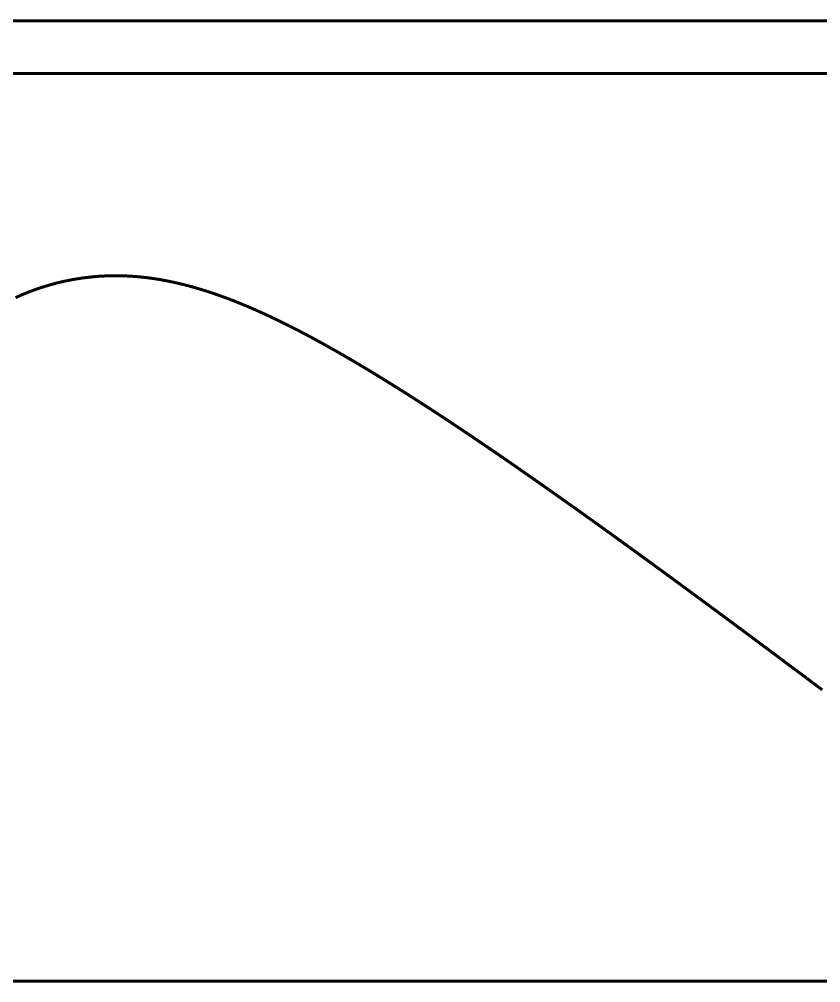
# Model space of a CAD drawing. Header units: inches. Extents: x 28 to 136, y 32 to 73.
# Drawn here: x 81.95 to 115.83, y 31.76 to 72.5 of the extents above; entities that cross this region are included whole.
import ezdxf

# ---------------------------------------------------------------- set-up
doc = ezdxf.new("R2010")
doc.units = ezdxf.units.IN
doc.layers.add('Board Outline', color=216, linetype='Continuous')
doc.layers.add('Top Overlay', color=2, linetype='Continuous')

msp = doc.modelspace()

# ---------------------------------------------------------------- linework, layer by layer
at = {"layer": 'Board Outline', "const_width": 0.127}
for points in [[(27.713, 72.441), (136.296, 72.441)], [(27.711, 31.826), (136.296, 31.826)]]:
    msp.add_lwpolyline(points, dxfattribs=at)
at = {"layer": 'Top Overlay', "const_width": 0.127}
for points in [[(29.681, 70.218), (124.16, 70.218)], [(85.306, 61.634), (85.482, 61.645)], [(85.482, 61.645), (85.637, 61.652)], [(85.637, 61.652), (85.704, 61.654)], [(86.368, 61.654), (86.534, 61.647)], [(86.534, 61.647), (86.677, 61.639)], [(86.677, 61.639), (86.797, 61.631)], [(86.797, 61.631), (86.919, 61.621)], [(86.919, 61.621), (87.017, 61.613)], [(87.017, 61.613), (87.116, 61.603)], [(87.116, 61.603), (87.215, 61.592)], [(87.215, 61.592), (87.341, 61.578)], [(87.341, 61.578), (87.467, 61.562)], [(87.467, 61.562), (87.57, 61.548)], [(87.57, 61.548), (87.673, 61.533)], [(87.673, 61.533), (87.777, 61.516)], [(87.777, 61.516), (87.881, 61.499)], [(87.881, 61.499), (87.961, 61.486)], [(87.961, 61.486), (88.04, 61.471)], [(88.04, 61.471), (88.12, 61.456)], [(88.12, 61.456), (88.201, 61.441)], [(83.115, 61.233), (83.134, 61.238)], [(83.134, 61.238), (83.267, 61.277)], [(83.267, 61.277), (83.402, 61.314)], [(88.201, 61.441), (88.282, 61.425)], [(88.282, 61.425), (88.364, 61.408)], [(88.364, 61.408), (88.446, 61.39)], [(88.446, 61.39), (88.529, 61.372)], [(88.529, 61.372), (88.613, 61.353)], [(88.613, 61.353), (88.697, 61.334)], [(88.697, 61.334), (88.781, 61.314)], [(88.781, 61.314), (88.838, 61.3)], [(88.838, 61.3), (88.924, 61.279)], [(88.924, 61.279), (89.01, 61.256)], [(89.01, 61.256), (89.097, 61.234)], [(89.097, 61.234), (89.184, 61.21)], [(89.184, 61.21), (89.272, 61.186)], [(89.272, 61.186), (89.331, 61.169)], [(89.331, 61.169), (89.391, 61.152)], [(89.391, 61.152), (89.45, 61.135)], [(89.45, 61.135), (89.51, 61.117)], [(89.51, 61.117), (89.571, 61.099)], [(89.571, 61.099), (89.631, 61.081)], [(89.631, 61.081), (89.692, 61.062)], [(89.692, 61.062), (89.754, 61.043)], [(89.754, 61.043), (89.815, 61.024)], [(89.815, 61.024), (89.877, 61.004)], [(89.877, 61.004), (89.939, 60.984)], [(89.939, 60.984), (90.002, 60.964)], [(90.002, 60.964), (90.065, 60.943)], [(90.065, 60.943), (90.128, 60.922)], [(90.128, 60.922), (90.191, 60.9)], [(90.191, 60.9), (90.255, 60.878)], [(90.255, 60.878), (90.32, 60.856)], [(90.32, 60.856), (90.384, 60.833)], [(90.384, 60.833), (90.449, 60.81)], [(90.449, 60.81), (90.514, 60.786)], [(90.514, 60.786), (90.58, 60.762)], [(90.58, 60.762), (90.646, 60.738)], [(90.646, 60.738), (90.713, 60.713)], [(90.713, 60.713), (90.779, 60.688)], [(90.779, 60.688), (90.847, 60.663)], [(90.847, 60.663), (90.914, 60.637)], [(90.914, 60.637), (90.982, 60.61)], [(90.982, 60.61), (91.05, 60.584)], [(91.05, 60.584), (91.119, 60.556)], [(91.119, 60.556), (91.188, 60.529)], [(91.188, 60.529), (91.258, 60.501)], [(91.258, 60.501), (91.328, 60.472)], [(91.328, 60.472), (91.398, 60.443)], [(91.398, 60.443), (91.469, 60.414)], [(91.469, 60.414), (91.54, 60.384)], [(91.54, 60.384), (91.612, 60.354)], [(91.612, 60.354), (91.684, 60.323)], [(91.684, 60.323), (91.756, 60.292)], [(91.756, 60.292), (91.829, 60.26)], [(91.829, 60.26), (91.903, 60.228)], [(91.903, 60.228), (91.976, 60.196)], [(91.976, 60.196), (92.051, 60.163)], [(92.051, 60.163), (92.126, 60.129)], [(92.126, 60.129), (92.201, 60.095)], [(92.201, 60.095), (92.276, 60.061)], [(92.276, 60.061), (92.353, 60.026)], [(92.353, 60.026), (92.429, 59.99)], [(92.429, 59.99), (92.507, 59.954)], [(92.507, 59.954), (92.584, 59.918)], [(92.584, 59.918), (92.662, 59.881)], [(92.662, 59.881), (92.741, 59.843)], [(92.741, 59.843), (92.82, 59.805)], [(92.82, 59.805), (92.9, 59.767)], [(92.9, 59.767), (92.98, 59.728)], [(92.98, 59.728), (93.061, 59.688)], [(93.061, 59.688), (93.142, 59.648)], [(93.142, 59.648), (93.224, 59.608)], [(93.224, 59.608), (93.306, 59.567)], [(93.306, 59.567), (93.389, 59.525)], [(93.389, 59.525), (93.472, 59.483)], [(93.472, 59.483), (93.556, 59.44)], [(93.556, 59.44), (93.641, 59.397)], [(93.641, 59.397), (93.726, 59.353)], [(93.726, 59.353), (93.812, 59.308)], [(93.812, 59.308), (93.898, 59.263)], [(93.898, 59.263), (93.985, 59.218)], [(93.985, 59.218), (94.072, 59.172)], [(94.072, 59.172), (94.16, 59.125)], [(94.16, 59.125), (94.249, 59.077)], [(94.249, 59.077), (94.338, 59.03)], [(94.338, 59.03), (94.428, 58.981)], [(94.428, 58.981), (94.518, 58.932)], [(94.518, 58.932), (94.609, 58.882)], [(94.609, 58.882), (94.701, 58.832)], [(94.701, 58.832), (94.793, 58.781)], [(94.793, 58.781), (94.887, 58.729)], [(94.887, 58.729), (94.98, 58.677)], [(94.98, 58.677), (95.075, 58.624)], [(95.075, 58.624), (95.17, 58.571)], [(95.17, 58.571), (95.265, 58.517)], [(95.265, 58.517), (95.362, 58.462)], [(95.362, 58.462), (95.459, 58.406)], [(95.459, 58.406), (95.556, 58.35)], [(95.556, 58.35), (95.655, 58.294)], [(95.655, 58.294), (95.754, 58.236)], [(95.754, 58.236), (95.854, 58.178)], [(95.854, 58.178), (95.954, 58.119)], [(95.954, 58.119), (96.056, 58.06)], [(96.056, 58.06), (96.158, 58)], [(96.158, 58), (96.261, 57.939)], [(96.261, 57.939), (96.364, 57.877)], [(96.364, 57.877), (96.468, 57.815)], [(96.468, 57.815), (96.573, 57.752)], [(96.573, 57.752), (96.626, 57.72)], [(96.626, 57.72), (96.679, 57.689)], [(96.679, 57.689), (96.732, 57.656)], [(96.732, 57.656), (96.786, 57.624)], [(96.786, 57.624), (96.839, 57.592)], [(96.839, 57.592), (96.893, 57.559)], [(96.893, 57.559), (96.947, 57.526)], [(96.947, 57.526), (97.001, 57.493)], [(97.001, 57.493), (97.056, 57.46)], [(97.056, 57.46), (97.11, 57.427)], [(97.11, 57.427), (97.165, 57.393)], [(97.165, 57.393), (97.22, 57.359)], [(97.22, 57.359), (97.275, 57.325)], [(97.275, 57.325), (97.33, 57.291)], [(97.33, 57.291), (97.386, 57.257)], [(97.386, 57.257), (97.442, 57.222)], [(97.442, 57.222), (97.498, 57.188)], [(97.498, 57.188), (97.554, 57.153)], [(97.554, 57.153), (97.611, 57.118)], [(97.611, 57.118), (97.667, 57.083)], [(97.667, 57.083), (97.724, 57.047)], [(97.724, 57.047), (97.781, 57.011)], [(97.781, 57.011), (97.838, 56.976)], [(97.838, 56.976), (97.896, 56.939)], [(97.896, 56.939), (97.954, 56.903)], [(97.954, 56.903), (98.011, 56.867)], [(98.011, 56.867), (98.07, 56.83)], [(98.07, 56.83), (98.128, 56.793)], [(98.128, 56.793), (98.187, 56.756)], [(98.187, 56.756), (98.245, 56.719)], [(98.245, 56.719), (98.304, 56.682)], [(98.304, 56.682), (98.364, 56.644)], [(98.364, 56.644), (98.423, 56.606)], [(98.423, 56.606), (98.483, 56.568)], [(98.483, 56.568), (98.543, 56.53)], [(98.543, 56.53), (98.603, 56.491)], [(98.603, 56.491), (98.663, 56.453)], [(98.663, 56.453), (98.724, 56.414)], [(98.724, 56.414), (98.785, 56.375)], [(98.785, 56.375), (98.846, 56.335)], [(98.846, 56.335), (98.907, 56.296)], [(98.907, 56.296), (98.968, 56.256)], [(98.968, 56.256), (99.03, 56.216)], [(99.03, 56.216), (99.092, 56.176)], [(99.092, 56.176), (99.154, 56.136)], [(99.154, 56.136), (99.217, 56.095)], [(99.217, 56.095), (99.28, 56.054)], [(99.28, 56.054), (99.342, 56.013)], [(99.342, 56.013), (99.406, 55.972)], [(99.406, 55.972), (99.469, 55.931)], [(99.469, 55.931), (99.533, 55.889)], [(99.533, 55.889), (99.597, 55.847)], [(99.597, 55.847), (99.661, 55.805)], [(99.661, 55.805), (99.725, 55.763)], [(99.725, 55.763), (99.79, 55.72)], [(99.79, 55.72), (99.855, 55.678)], [(99.855, 55.678), (99.92, 55.635)], [(99.92, 55.635), (99.985, 55.592)], [(99.985, 55.592), (100.051, 55.548)], [(100.051, 55.548), (100.116, 55.505)], [(100.116, 55.505), (100.183, 55.461)], [(100.183, 55.461), (100.249, 55.417)], [(100.249, 55.417), (100.316, 55.372)], [(100.316, 55.372), (100.382, 55.328)], [(100.382, 55.328), (100.45, 55.283)], [(100.45, 55.283), (100.517, 55.238)], [(100.517, 55.238), (100.585, 55.193)], [(100.585, 55.193), (100.653, 55.148)], [(100.653, 55.148), (100.721, 55.102)], [(100.721, 55.102), (100.789, 55.056)], [(100.789, 55.056), (100.858, 55.01)], [(100.858, 55.01), (100.927, 54.964)], [(100.927, 54.964), (100.996, 54.917)], [(100.996, 54.917), (101.066, 54.87)], [(101.066, 54.87), (101.135, 54.823)], [(101.135, 54.823), (101.205, 54.776)], [(101.205, 54.776), (101.276, 54.728)], [(101.276, 54.728), (101.346, 54.68)], [(101.346, 54.68), (101.417, 54.632)], [(101.417, 54.632), (101.488, 54.584)], [(101.488, 54.584), (101.56, 54.536)], [(101.56, 54.536), (101.631, 54.487)], [(101.631, 54.487), (101.703, 54.438)], [(101.703, 54.438), (101.776, 54.389)], [(101.776, 54.389), (101.848, 54.339)], [(101.848, 54.339), (101.921, 54.289)], [(101.921, 54.289), (101.994, 54.239)], [(101.994, 54.239), (102.067, 54.189)], [(102.067, 54.189), (102.141, 54.139)], [(102.141, 54.139), (102.215, 54.088)], [(102.215, 54.088), (102.289, 54.037)], [(102.289, 54.037), (102.364, 53.986)], [(102.364, 53.986), (102.439, 53.934)], [(102.439, 53.934), (102.514, 53.882)], [(102.514, 53.882), (102.589, 53.83)], [(102.589, 53.83), (102.665, 53.778)], [(102.665, 53.778), (102.741, 53.726)], [(102.741, 53.726), (102.817, 53.673)], [(102.817, 53.673), (102.894, 53.62)], [(102.894, 53.62), (102.971, 53.567)], [(102.971, 53.567), (103.048, 53.513)], [(103.048, 53.513), (103.125, 53.459)], [(103.125, 53.459), (103.203, 53.405)], [(103.203, 53.405), (103.281, 53.351)], [(103.281, 53.351), (103.359, 53.296)], [(103.359, 53.296), (103.438, 53.241)], [(103.438, 53.241), (103.517, 53.186)], [(103.517, 53.186), (103.596, 53.131)], [(103.596, 53.131), (103.676, 53.075)], [(103.676, 53.075), (103.756, 53.019)], [(103.756, 53.019), (103.836, 52.963)], [(103.836, 52.963), (103.917, 52.906)], [(103.917, 52.906), (103.998, 52.85)], [(103.998, 52.85), (104.079, 52.793)], [(104.079, 52.793), (104.16, 52.735)], [(104.16, 52.735), (104.242, 52.678)], [(104.242, 52.678), (104.324, 52.62)], [(104.324, 52.62), (104.407, 52.562)], [(104.407, 52.562), (104.489, 52.504)], [(104.489, 52.504), (104.573, 52.445)], [(104.573, 52.445), (104.656, 52.386)], [(104.656, 52.386), (104.74, 52.327)], [(104.74, 52.327), (104.824, 52.267)], [(104.824, 52.267), (104.908, 52.207)], [(104.908, 52.207), (104.993, 52.147)], [(104.993, 52.147), (105.078, 52.087)], [(105.078, 52.087), (105.163, 52.026)], [(105.163, 52.026), (105.249, 51.965)], [(105.249, 51.965), (105.335, 51.904)], [(105.335, 51.904), (105.422, 51.843)], [(105.422, 51.843), (105.508, 51.781)], [(105.508, 51.781), (105.595, 51.719)], [(105.595, 51.719), (105.683, 51.656)], [(105.683, 51.656), (105.771, 51.594)], [(105.771, 51.594), (105.859, 51.531)], [(105.859, 51.531), (105.947, 51.467)], [(105.947, 51.467), (106.036, 51.404)], [(106.036, 51.404), (106.125, 51.34)], [(106.125, 51.34), (106.215, 51.276)], [(106.215, 51.276), (106.305, 51.211)], [(106.305, 51.211), (106.395, 51.147)], [(106.395, 51.147), (106.485, 51.082)], [(106.485, 51.082), (106.576, 51.016)], [(106.576, 51.016), (106.668, 50.951)], [(106.668, 50.951), (106.759, 50.885)], [(106.759, 50.885), (106.851, 50.818)], [(106.851, 50.818), (106.944, 50.752)], [(106.944, 50.752), (107.036, 50.685)], [(107.036, 50.685), (107.129, 50.618)], [(107.129, 50.618), (107.223, 50.55)], [(107.223, 50.55), (107.317, 50.482)], [(107.317, 50.482), (107.411, 50.414)], [(107.411, 50.414), (107.505, 50.346)], [(107.505, 50.346), (107.6, 50.277)], [(107.6, 50.277), (107.696, 50.208)], [(107.696, 50.208), (107.791, 50.139)], [(107.791, 50.139), (107.887, 50.069)], [(107.887, 50.069), (107.984, 49.999)], [(107.984, 49.999), (108.081, 49.929)], [(108.081, 49.929), (108.178, 49.858)], [(108.178, 49.858), (108.275, 49.787)], [(108.275, 49.787), (108.373, 49.716)], [(108.373, 49.716), (108.472, 49.644)], [(108.472, 49.644), (108.57, 49.572)], [(108.57, 49.572), (108.67, 49.5)], [(108.67, 49.5), (108.769, 49.427)], [(108.769, 49.427), (108.869, 49.354)], [(108.869, 49.354), (108.969, 49.281)], [(108.969, 49.281), (109.07, 49.208)], [(109.07, 49.208), (109.171, 49.134)], [(109.171, 49.134), (109.272, 49.059)], [(109.272, 49.059), (109.374, 48.985)], [(109.374, 48.985), (109.477, 48.91)], [(109.477, 48.91), (109.579, 48.835)], [(109.579, 48.835), (109.682, 48.759)], [(109.682, 48.759), (109.786, 48.683)], [(109.786, 48.683), (109.89, 48.607)], [(109.89, 48.607), (109.994, 48.53)], [(109.994, 48.53), (110.099, 48.453)], [(110.099, 48.453), (110.204, 48.376)], [(110.204, 48.376), (110.309, 48.298)], [(110.309, 48.298), (110.415, 48.22)], [(110.415, 48.22), (110.521, 48.142)], [(110.521, 48.142), (110.628, 48.064)], [(110.628, 48.064), (110.735, 47.985)], [(110.735, 47.985), (110.843, 47.905)], [(110.843, 47.905), (110.951, 47.825)], [(110.951, 47.825), (111.059, 47.745)], [(111.059, 47.745), (111.168, 47.665)], [(111.168, 47.665), (111.277, 47.584)], [(111.277, 47.584), (111.387, 47.503)], [(111.387, 47.503), (111.497, 47.422)], [(111.497, 47.422), (111.608, 47.34)], [(111.608, 47.34), (111.719, 47.258)], [(111.719, 47.258), (111.83, 47.175)], [(111.83, 47.175), (111.942, 47.092)], [(111.942, 47.092), (112.054, 47.009)], [(112.054, 47.009), (112.167, 46.925)], [(112.167, 46.925), (112.28, 46.841)], [(112.28, 46.841), (112.394, 46.757)], [(112.394, 46.757), (112.508, 46.672)], [(112.508, 46.672), (112.623, 46.587)], [(112.623, 46.587), (112.738, 46.502)], [(112.738, 46.502), (112.853, 46.416)], [(112.853, 46.416), (112.969, 46.33)], [(112.969, 46.33), (113.085, 46.243)], [(113.085, 46.243), (113.202, 46.156)], [(113.202, 46.156), (113.319, 46.069)], [(113.319, 46.069), (113.437, 45.981)], [(113.437, 45.981), (113.555, 45.893)], [(113.555, 45.893), (113.674, 45.804)], [(113.674, 45.804), (113.793, 45.715)], [(113.793, 45.715), (113.912, 45.626)], [(113.912, 45.626), (114.032, 45.537)], [(114.032, 45.537), (114.153, 45.447)], [(114.153, 45.447), (114.274, 45.356)], [(114.274, 45.356), (114.395, 45.265)], [(114.395, 45.265), (114.517, 45.174)], [(114.517, 45.174), (114.639, 45.083)], [(114.639, 45.083), (114.762, 44.991)], [(114.762, 44.991), (114.885, 44.898)], [(114.885, 44.898), (115.009, 44.806)], [(115.009, 44.806), (115.134, 44.712)], [(115.134, 44.712), (115.258, 44.619)], [(115.258, 44.619), (115.384, 44.525)], [(115.384, 44.525), (115.509, 44.431)], [(115.509, 44.431), (115.635, 44.336)], [(115.635, 44.336), (115.762, 44.241)], [(115.762, 44.241), (115.889, 44.145)]]:
    msp.add_lwpolyline(points, dxfattribs=at)
for points in [[(83.811, 61.416, -0.033116), (85.111, 61.619)], [(85.111, 61.619, -0.004816), (85.306, 61.634)], [(85.704, 61.654, -0.010984), (86.159, 61.658)], [(86.159, 61.658, -0.004997), (86.368, 61.654)], [(82.395, 60.987, -0.006789), (82.65, 61.081)], [(82.65, 61.081, -0.006289), (82.89, 61.162)], [(82.89, 61.162, -0.005788), (83.115, 61.233)], [(83.402, 61.314, -0.004431), (83.576, 61.36)], [(83.576, 61.36, -0.006021), (83.811, 61.416)], [(81.797, 60.734, -0.00876), (82.11, 60.872)], [(82.11, 60.872, -0.007775), (82.395, 60.987)]]:
    msp.add_lwpolyline(points, format="xyb", dxfattribs=at)
at = {"layer": 'Top Overlay', "const_width": 0.0635}
for points in [[(85.079, 61.619, 1), (85.143, 61.619, 1)], [(85.079, 61.619, 1), (85.143, 61.619, 1)], [(85.274, 61.634, 1), (85.338, 61.634, 1)], [(85.274, 61.634, 1), (85.338, 61.634, 1)], [(85.45, 61.645, 1), (85.513, 61.645, 1)], [(85.45, 61.645, 1), (85.513, 61.645, 1)], [(85.605, 61.652, 1), (85.669, 61.652, 1)], [(85.605, 61.652, 1), (85.669, 61.652, 1)], [(85.672, 61.654, 1), (85.736, 61.654, 1)], [(85.672, 61.654, 1), (85.736, 61.654, 1)], [(86.127, 61.658, 1), (86.191, 61.658, 1)], [(86.127, 61.658, 1), (86.191, 61.658, 1)], [(86.337, 61.654, 1), (86.4, 61.654, 1)], [(86.337, 61.654, 1), (86.4, 61.654, 1)], [(86.502, 61.647, 1), (86.565, 61.647, 1)], [(86.502, 61.647, 1), (86.565, 61.647, 1)], [(86.645, 61.639, 1), (86.708, 61.639, 1)], [(86.645, 61.639, 1), (86.708, 61.639, 1)], [(86.765, 61.631, 1), (86.829, 61.631, 1)], [(86.765, 61.631, 1), (86.829, 61.631, 1)], [(86.887, 61.621, 1), (86.951, 61.621, 1)], [(86.887, 61.621, 1), (86.951, 61.621, 1)], [(86.985, 61.613, 1), (87.049, 61.613, 1)], [(86.985, 61.613, 1), (87.049, 61.613, 1)], [(87.084, 61.603, 1), (87.147, 61.603, 1)], [(87.084, 61.603, 1), (87.147, 61.603, 1)], [(87.183, 61.592, 1), (87.247, 61.592, 1)], [(87.183, 61.592, 1), (87.247, 61.592, 1)], [(87.309, 61.578, 1), (87.372, 61.578, 1)], [(87.309, 61.578, 1), (87.372, 61.578, 1)], [(87.436, 61.562, 1), (87.499, 61.562, 1)], [(87.436, 61.562, 1), (87.499, 61.562, 1)], [(87.538, 61.548, 1), (87.601, 61.548, 1)], [(87.538, 61.548, 1), (87.601, 61.548, 1)], [(87.641, 61.533, 1), (87.704, 61.533, 1)], [(87.641, 61.533, 1), (87.704, 61.533, 1)], [(87.745, 61.516, 1), (87.808, 61.516, 1)], [(87.745, 61.516, 1), (87.808, 61.516, 1)], [(87.85, 61.499, 1), (87.913, 61.499, 1)], [(87.85, 61.499, 1), (87.913, 61.499, 1)], [(87.929, 61.486, 1), (87.992, 61.486, 1)], [(87.929, 61.486, 1), (87.992, 61.486, 1)], [(88.008, 61.471, 1), (88.072, 61.471, 1)], [(88.008, 61.471, 1), (88.072, 61.471, 1)], [(88.089, 61.456, 1), (88.152, 61.456, 1)], [(88.089, 61.456, 1), (88.152, 61.456, 1)], [(82.618, 61.081, 1), (82.681, 61.081, 1)], [(82.618, 61.081, 1), (82.681, 61.081, 1)], [(82.858, 61.162, 1), (82.922, 61.162, 1)], [(82.858, 61.162, 1), (82.922, 61.162, 1)], [(83.084, 61.233, 1), (83.147, 61.233, 1)], [(83.084, 61.233, 1), (83.147, 61.233, 1)], [(83.103, 61.238, 1), (83.166, 61.238, 1)], [(83.103, 61.238, 1), (83.166, 61.238, 1)], [(83.236, 61.277, 1), (83.299, 61.277, 1)], [(83.236, 61.277, 1), (83.299, 61.277, 1)], [(83.37, 61.314, 1), (83.433, 61.314, 1)], [(83.37, 61.314, 1), (83.433, 61.314, 1)], [(83.544, 61.36, 1), (83.608, 61.36, 1)], [(83.544, 61.36, 1), (83.608, 61.36, 1)], [(83.78, 61.416, 1), (83.843, 61.416, 1)], [(83.78, 61.416, 1), (83.843, 61.416, 1)], [(88.169, 61.441, 1), (88.233, 61.441, 1)], [(88.169, 61.441, 1), (88.233, 61.441, 1)], [(88.251, 61.425, 1), (88.314, 61.425, 1)], [(88.251, 61.425, 1), (88.314, 61.425, 1)], [(88.332, 61.408, 1), (88.396, 61.408, 1)], [(88.332, 61.408, 1), (88.396, 61.408, 1)], [(88.415, 61.39, 1), (88.478, 61.39, 1)], [(88.415, 61.39, 1), (88.478, 61.39, 1)], [(88.498, 61.372, 1), (88.561, 61.372, 1)], [(88.498, 61.372, 1), (88.561, 61.372, 1)], [(88.581, 61.353, 1), (88.644, 61.353, 1)], [(88.581, 61.353, 1), (88.644, 61.353, 1)], [(88.665, 61.334, 1), (88.729, 61.334, 1)], [(88.665, 61.334, 1), (88.729, 61.334, 1)], [(88.75, 61.314, 1), (88.813, 61.314, 1)], [(88.75, 61.314, 1), (88.813, 61.314, 1)], [(88.806, 61.3, 1), (88.87, 61.3, 1)], [(88.806, 61.3, 1), (88.87, 61.3, 1)], [(88.892, 61.279, 1), (88.955, 61.279, 1)], [(88.892, 61.279, 1), (88.955, 61.279, 1)], [(88.978, 61.256, 1), (89.042, 61.256, 1)], [(88.978, 61.256, 1), (89.042, 61.256, 1)], [(89.065, 61.234, 1), (89.128, 61.234, 1)], [(89.065, 61.234, 1), (89.128, 61.234, 1)], [(89.152, 61.21, 1), (89.216, 61.21, 1)], [(89.152, 61.21, 1), (89.216, 61.21, 1)], [(89.241, 61.186, 1), (89.304, 61.186, 1)], [(89.241, 61.186, 1), (89.304, 61.186, 1)], [(89.3, 61.169, 1), (89.363, 61.169, 1)], [(89.3, 61.169, 1), (89.363, 61.169, 1)], [(89.359, 61.152, 1), (89.423, 61.152, 1)], [(89.359, 61.152, 1), (89.423, 61.152, 1)], [(89.419, 61.135, 1), (89.482, 61.135, 1)], [(89.419, 61.135, 1), (89.482, 61.135, 1)], [(89.479, 61.117, 1), (89.542, 61.117, 1)], [(89.479, 61.117, 1), (89.542, 61.117, 1)], [(89.539, 61.099, 1), (89.603, 61.099, 1)], [(89.539, 61.099, 1), (89.603, 61.099, 1)], [(89.6, 61.081, 1), (89.663, 61.081, 1)], [(89.6, 61.081, 1), (89.663, 61.081, 1)], [(89.661, 61.062, 1), (89.724, 61.062, 1)], [(89.661, 61.062, 1), (89.724, 61.062, 1)], [(82.079, 60.872, 1), (82.142, 60.872, 1)], [(82.079, 60.872, 1), (82.142, 60.872, 1)], [(82.364, 60.987, 1), (82.427, 60.987, 1)], [(82.364, 60.987, 1), (82.427, 60.987, 1)], [(89.722, 61.043, 1), (89.785, 61.043, 1)], [(89.722, 61.043, 1), (89.785, 61.043, 1)], [(89.783, 61.024, 1), (89.847, 61.024, 1)], [(89.783, 61.024, 1), (89.847, 61.024, 1)], [(89.845, 61.004, 1), (89.909, 61.004, 1)], [(89.845, 61.004, 1), (89.909, 61.004, 1)], [(89.907, 60.984, 1), (89.971, 60.984, 1)], [(89.907, 60.984, 1), (89.971, 60.984, 1)], [(89.97, 60.964, 1), (90.033, 60.964, 1)], [(89.97, 60.964, 1), (90.033, 60.964, 1)], [(90.033, 60.943, 1), (90.096, 60.943, 1)], [(90.033, 60.943, 1), (90.096, 60.943, 1)], [(90.096, 60.922, 1), (90.16, 60.922, 1)], [(90.096, 60.922, 1), (90.16, 60.922, 1)], [(90.16, 60.9, 1), (90.223, 60.9, 1)], [(90.16, 60.9, 1), (90.223, 60.9, 1)], [(90.224, 60.878, 1), (90.287, 60.878, 1)], [(90.224, 60.878, 1), (90.287, 60.878, 1)], [(90.288, 60.856, 1), (90.351, 60.856, 1)], [(90.288, 60.856, 1), (90.351, 60.856, 1)], [(90.352, 60.833, 1), (90.416, 60.833, 1)], [(90.352, 60.833, 1), (90.416, 60.833, 1)], [(90.417, 60.81, 1), (90.481, 60.81, 1)], [(90.417, 60.81, 1), (90.481, 60.81, 1)], [(90.483, 60.786, 1), (90.546, 60.786, 1)], [(90.483, 60.786, 1), (90.546, 60.786, 1)], [(90.548, 60.762, 1), (90.612, 60.762, 1)], [(90.548, 60.762, 1), (90.612, 60.762, 1)], [(90.614, 60.738, 1), (90.678, 60.738, 1)], [(90.614, 60.738, 1), (90.678, 60.738, 1)], [(90.681, 60.713, 1), (90.744, 60.713, 1)], [(90.681, 60.713, 1), (90.744, 60.713, 1)], [(90.748, 60.688, 1), (90.811, 60.688, 1)], [(90.748, 60.688, 1), (90.811, 60.688, 1)], [(90.815, 60.663, 1), (90.878, 60.663, 1)], [(90.815, 60.663, 1), (90.878, 60.663, 1)], [(90.882, 60.637, 1), (90.946, 60.637, 1)], [(90.882, 60.637, 1), (90.946, 60.637, 1)], [(90.95, 60.61, 1), (91.014, 60.61, 1)], [(90.95, 60.61, 1), (91.014, 60.61, 1)], [(91.019, 60.584, 1), (91.082, 60.584, 1)], [(91.019, 60.584, 1), (91.082, 60.584, 1)], [(91.087, 60.556, 1), (91.151, 60.556, 1)], [(91.087, 60.556, 1), (91.151, 60.556, 1)], [(91.156, 60.529, 1), (91.22, 60.529, 1)], [(91.156, 60.529, 1), (91.22, 60.529, 1)], [(91.226, 60.501, 1), (91.289, 60.501, 1)], [(91.226, 60.501, 1), (91.289, 60.501, 1)], [(91.296, 60.472, 1), (91.359, 60.472, 1)], [(91.296, 60.472, 1), (91.359, 60.472, 1)], [(91.366, 60.443, 1), (91.43, 60.443, 1)], [(91.366, 60.443, 1), (91.43, 60.443, 1)], [(91.437, 60.414, 1), (91.501, 60.414, 1)], [(91.437, 60.414, 1), (91.501, 60.414, 1)], [(91.508, 60.384, 1), (91.572, 60.384, 1)], [(91.508, 60.384, 1), (91.572, 60.384, 1)], [(91.58, 60.354, 1), (91.643, 60.354, 1)], [(91.58, 60.354, 1), (91.643, 60.354, 1)], [(91.652, 60.323, 1), (91.715, 60.323, 1)], [(91.652, 60.323, 1), (91.715, 60.323, 1)], [(91.724, 60.292, 1), (91.788, 60.292, 1)], [(91.724, 60.292, 1), (91.788, 60.292, 1)], [(91.797, 60.26, 1), (91.861, 60.26, 1)], [(91.797, 60.26, 1), (91.861, 60.26, 1)], [(91.871, 60.228, 1), (91.934, 60.228, 1)], [(91.871, 60.228, 1), (91.934, 60.228, 1)], [(91.945, 60.196, 1), (92.008, 60.196, 1)], [(91.945, 60.196, 1), (92.008, 60.196, 1)], [(92.019, 60.163, 1), (92.083, 60.163, 1)], [(92.019, 60.163, 1), (92.083, 60.163, 1)], [(92.094, 60.129, 1), (92.157, 60.129, 1)], [(92.094, 60.129, 1), (92.157, 60.129, 1)], [(92.169, 60.095, 1), (92.233, 60.095, 1)], [(92.169, 60.095, 1), (92.233, 60.095, 1)], [(92.245, 60.061, 1), (92.308, 60.061, 1)], [(92.245, 60.061, 1), (92.308, 60.061, 1)], [(92.321, 60.026, 1), (92.384, 60.026, 1)], [(92.321, 60.026, 1), (92.384, 60.026, 1)], [(92.398, 59.99, 1), (92.461, 59.99, 1)], [(92.398, 59.99, 1), (92.461, 59.99, 1)], [(92.475, 59.954, 1), (92.538, 59.954, 1)], [(92.475, 59.954, 1), (92.538, 59.954, 1)], [(92.552, 59.918, 1), (92.616, 59.918, 1)], [(92.552, 59.918, 1), (92.616, 59.918, 1)], [(92.631, 59.881, 1), (92.694, 59.881, 1)], [(92.631, 59.881, 1), (92.694, 59.881, 1)], [(92.709, 59.843, 1), (92.773, 59.843, 1)], [(92.709, 59.843, 1), (92.773, 59.843, 1)], [(92.788, 59.805, 1), (92.852, 59.805, 1)], [(92.788, 59.805, 1), (92.852, 59.805, 1)], [(92.868, 59.767, 1), (92.932, 59.767, 1)], [(92.868, 59.767, 1), (92.932, 59.767, 1)], [(92.948, 59.728, 1), (93.012, 59.728, 1)], [(92.948, 59.728, 1), (93.012, 59.728, 1)], [(93.029, 59.688, 1), (93.093, 59.688, 1)], [(93.029, 59.688, 1), (93.093, 59.688, 1)], [(93.11, 59.648, 1), (93.174, 59.648, 1)], [(93.11, 59.648, 1), (93.174, 59.648, 1)], [(93.192, 59.608, 1), (93.256, 59.608, 1)], [(93.192, 59.608, 1), (93.256, 59.608, 1)], [(93.274, 59.567, 1), (93.338, 59.567, 1)], [(93.274, 59.567, 1), (93.338, 59.567, 1)], [(93.357, 59.525, 1), (93.421, 59.525, 1)], [(93.357, 59.525, 1), (93.421, 59.525, 1)], [(93.441, 59.483, 1), (93.504, 59.483, 1)], [(93.441, 59.483, 1), (93.504, 59.483, 1)], [(93.525, 59.44, 1), (93.588, 59.44, 1)], [(93.525, 59.44, 1), (93.588, 59.44, 1)], [(93.609, 59.397, 1), (93.673, 59.397, 1)], [(93.609, 59.397, 1), (93.673, 59.397, 1)], [(93.694, 59.353, 1), (93.758, 59.353, 1)], [(93.694, 59.353, 1), (93.758, 59.353, 1)], [(93.78, 59.308, 1), (93.843, 59.308, 1)], [(93.78, 59.308, 1), (93.843, 59.308, 1)], [(93.866, 59.263, 1), (93.93, 59.263, 1)], [(93.866, 59.263, 1), (93.93, 59.263, 1)], [(93.953, 59.218, 1), (94.016, 59.218, 1)], [(93.953, 59.218, 1), (94.016, 59.218, 1)], [(94.04, 59.172, 1), (94.104, 59.172, 1)], [(94.04, 59.172, 1), (94.104, 59.172, 1)], [(94.128, 59.125, 1), (94.192, 59.125, 1)], [(94.128, 59.125, 1), (94.192, 59.125, 1)], [(94.217, 59.077, 1), (94.28, 59.077, 1)], [(94.217, 59.077, 1), (94.28, 59.077, 1)], [(94.306, 59.03, 1), (94.37, 59.03, 1)], [(94.306, 59.03, 1), (94.37, 59.03, 1)], [(94.396, 58.981, 1), (94.46, 58.981, 1)], [(94.396, 58.981, 1), (94.46, 58.981, 1)], [(94.486, 58.932, 1), (94.55, 58.932, 1)], [(94.486, 58.932, 1), (94.55, 58.932, 1)], [(94.578, 58.882, 1), (94.641, 58.882, 1)], [(94.578, 58.882, 1), (94.641, 58.882, 1)], [(94.669, 58.832, 1), (94.733, 58.832, 1)], [(94.669, 58.832, 1), (94.733, 58.832, 1)], [(94.762, 58.781, 1), (94.825, 58.781, 1)], [(94.762, 58.781, 1), (94.825, 58.781, 1)], [(94.855, 58.729, 1), (94.918, 58.729, 1)], [(94.855, 58.729, 1), (94.918, 58.729, 1)], [(94.948, 58.677, 1), (95.012, 58.677, 1)], [(94.948, 58.677, 1), (95.012, 58.677, 1)], [(95.043, 58.624, 1), (95.106, 58.624, 1)], [(95.043, 58.624, 1), (95.106, 58.624, 1)], [(95.138, 58.571, 1), (95.201, 58.571, 1)], [(95.138, 58.571, 1), (95.201, 58.571, 1)], [(95.233, 58.517, 1), (95.297, 58.517, 1)], [(95.233, 58.517, 1), (95.297, 58.517, 1)], [(95.33, 58.462, 1), (95.393, 58.462, 1)], [(95.33, 58.462, 1), (95.393, 58.462, 1)], [(95.427, 58.406, 1), (95.49, 58.406, 1)], [(95.427, 58.406, 1), (95.49, 58.406, 1)], [(95.525, 58.35, 1), (95.588, 58.35, 1)], [(95.525, 58.35, 1), (95.588, 58.35, 1)], [(95.623, 58.294, 1), (95.687, 58.294, 1)], [(95.623, 58.294, 1), (95.687, 58.294, 1)], [(95.722, 58.236, 1), (95.786, 58.236, 1)], [(95.722, 58.236, 1), (95.786, 58.236, 1)], [(95.822, 58.178, 1), (95.886, 58.178, 1)], [(95.822, 58.178, 1), (95.886, 58.178, 1)], [(95.923, 58.119, 1), (95.986, 58.119, 1)], [(95.923, 58.119, 1), (95.986, 58.119, 1)], [(96.024, 58.06, 1), (96.087, 58.06, 1)], [(96.024, 58.06, 1), (96.087, 58.06, 1)], [(96.126, 58, 1), (96.19, 58, 1)], [(96.126, 58, 1), (96.19, 58, 1)], [(96.229, 57.939, 1), (96.292, 57.939, 1)], [(96.229, 57.939, 1), (96.292, 57.939, 1)], [(96.332, 57.877, 1), (96.396, 57.877, 1)], [(96.332, 57.877, 1), (96.396, 57.877, 1)], [(96.437, 57.815, 1), (96.5, 57.815, 1)], [(96.437, 57.815, 1), (96.5, 57.815, 1)], [(96.542, 57.752, 1), (96.605, 57.752, 1)], [(96.542, 57.752, 1), (96.605, 57.752, 1)], [(96.594, 57.72, 1), (96.658, 57.72, 1)], [(96.594, 57.72, 1), (96.658, 57.72, 1)], [(96.647, 57.689, 1), (96.711, 57.689, 1)], [(96.647, 57.689, 1), (96.711, 57.689, 1)], [(96.701, 57.656, 1), (96.764, 57.656, 1)], [(96.701, 57.656, 1), (96.764, 57.656, 1)], [(96.754, 57.624, 1), (96.817, 57.624, 1)], [(96.754, 57.624, 1), (96.817, 57.624, 1)], [(96.808, 57.592, 1), (96.871, 57.592, 1)], [(96.808, 57.592, 1), (96.871, 57.592, 1)], [(96.861, 57.559, 1), (96.925, 57.559, 1)], [(96.861, 57.559, 1), (96.925, 57.559, 1)], [(96.915, 57.526, 1), (96.979, 57.526, 1)], [(96.915, 57.526, 1), (96.979, 57.526, 1)], [(96.969, 57.493, 1), (97.033, 57.493, 1)], [(96.969, 57.493, 1), (97.033, 57.493, 1)], [(97.024, 57.46, 1), (97.087, 57.46, 1)], [(97.024, 57.46, 1), (97.087, 57.46, 1)], [(97.078, 57.427, 1), (97.142, 57.427, 1)], [(97.078, 57.427, 1), (97.142, 57.427, 1)], [(97.133, 57.393, 1), (97.197, 57.393, 1)], [(97.133, 57.393, 1), (97.197, 57.393, 1)], [(97.188, 57.359, 1), (97.252, 57.359, 1)], [(97.188, 57.359, 1), (97.252, 57.359, 1)], [(97.243, 57.325, 1), (97.307, 57.325, 1)], [(97.243, 57.325, 1), (97.307, 57.325, 1)], [(97.299, 57.291, 1), (97.362, 57.291, 1)], [(97.299, 57.291, 1), (97.362, 57.291, 1)], [(97.354, 57.257, 1), (97.418, 57.257, 1)], [(97.354, 57.257, 1), (97.418, 57.257, 1)], [(97.41, 57.222, 1), (97.474, 57.222, 1)], [(97.41, 57.222, 1), (97.474, 57.222, 1)], [(97.466, 57.188, 1), (97.53, 57.188, 1)], [(97.466, 57.188, 1), (97.53, 57.188, 1)], [(97.522, 57.153, 1), (97.586, 57.153, 1)], [(97.522, 57.153, 1), (97.586, 57.153, 1)], [(97.579, 57.118, 1), (97.642, 57.118, 1)], [(97.579, 57.118, 1), (97.642, 57.118, 1)], [(97.635, 57.083, 1), (97.699, 57.083, 1)], [(97.635, 57.083, 1), (97.699, 57.083, 1)], [(97.692, 57.047, 1), (97.756, 57.047, 1)], [(97.692, 57.047, 1), (97.756, 57.047, 1)], [(97.749, 57.011, 1), (97.813, 57.011, 1)], [(97.749, 57.011, 1), (97.813, 57.011, 1)], [(97.807, 56.976, 1), (97.87, 56.976, 1)], [(97.807, 56.976, 1), (97.87, 56.976, 1)], [(97.864, 56.939, 1), (97.928, 56.939, 1)], [(97.864, 56.939, 1), (97.928, 56.939, 1)], [(97.922, 56.903, 1), (97.985, 56.903, 1)], [(97.922, 56.903, 1), (97.985, 56.903, 1)], [(97.98, 56.867, 1), (98.043, 56.867, 1)], [(97.98, 56.867, 1), (98.043, 56.867, 1)], [(98.038, 56.83, 1), (98.101, 56.83, 1)], [(98.038, 56.83, 1), (98.101, 56.83, 1)], [(98.096, 56.793, 1), (98.16, 56.793, 1)], [(98.096, 56.793, 1), (98.16, 56.793, 1)], [(98.155, 56.756, 1), (98.218, 56.756, 1)], [(98.155, 56.756, 1), (98.218, 56.756, 1)], [(98.214, 56.719, 1), (98.277, 56.719, 1)], [(98.214, 56.719, 1), (98.277, 56.719, 1)], [(98.273, 56.682, 1), (98.336, 56.682, 1)], [(98.273, 56.682, 1), (98.336, 56.682, 1)], [(98.332, 56.644, 1), (98.395, 56.644, 1)], [(98.332, 56.644, 1), (98.395, 56.644, 1)], [(98.391, 56.606, 1), (98.455, 56.606, 1)], [(98.391, 56.606, 1), (98.455, 56.606, 1)], [(98.451, 56.568, 1), (98.515, 56.568, 1)], [(98.451, 56.568, 1), (98.515, 56.568, 1)], [(98.511, 56.53, 1), (98.574, 56.53, 1)], [(98.511, 56.53, 1), (98.574, 56.53, 1)], [(98.571, 56.491, 1), (98.635, 56.491, 1)], [(98.571, 56.491, 1), (98.635, 56.491, 1)], [(98.631, 56.453, 1), (98.695, 56.453, 1)], [(98.631, 56.453, 1), (98.695, 56.453, 1)], [(98.692, 56.414, 1), (98.756, 56.414, 1)], [(98.692, 56.414, 1), (98.756, 56.414, 1)], [(98.753, 56.375, 1), (98.816, 56.375, 1)], [(98.753, 56.375, 1), (98.816, 56.375, 1)], [(98.814, 56.335, 1), (98.877, 56.335, 1)], [(98.814, 56.335, 1), (98.877, 56.335, 1)], [(98.875, 56.296, 1), (98.939, 56.296, 1)], [(98.875, 56.296, 1), (98.939, 56.296, 1)], [(98.937, 56.256, 1), (99, 56.256, 1)], [(98.937, 56.256, 1), (99, 56.256, 1)], [(98.998, 56.216, 1), (99.062, 56.216, 1)], [(98.998, 56.216, 1), (99.062, 56.216, 1)], [(99.06, 56.176, 1), (99.124, 56.176, 1)], [(99.06, 56.176, 1), (99.124, 56.176, 1)], [(99.123, 56.136, 1), (99.186, 56.136, 1)], [(99.123, 56.136, 1), (99.186, 56.136, 1)], [(99.185, 56.095, 1), (99.249, 56.095, 1)], [(99.185, 56.095, 1), (99.249, 56.095, 1)], [(99.248, 56.054, 1), (99.311, 56.054, 1)], [(99.248, 56.054, 1), (99.311, 56.054, 1)], [(99.311, 56.013, 1), (99.374, 56.013, 1)], [(99.311, 56.013, 1), (99.374, 56.013, 1)], [(99.374, 55.972, 1), (99.437, 55.972, 1)], [(99.374, 55.972, 1), (99.437, 55.972, 1)], [(99.437, 55.931, 1), (99.501, 55.931, 1)], [(99.437, 55.931, 1), (99.501, 55.931, 1)], [(99.501, 55.889, 1), (99.564, 55.889, 1)], [(99.501, 55.889, 1), (99.564, 55.889, 1)], [(99.565, 55.847, 1), (99.628, 55.847, 1)], [(99.565, 55.847, 1), (99.628, 55.847, 1)], [(99.629, 55.805, 1), (99.692, 55.805, 1)], [(99.629, 55.805, 1), (99.692, 55.805, 1)], [(99.693, 55.763, 1), (99.757, 55.763, 1)], [(99.693, 55.763, 1), (99.757, 55.763, 1)], [(99.758, 55.72, 1), (99.821, 55.72, 1)], [(99.758, 55.72, 1), (99.821, 55.72, 1)], [(99.823, 55.678, 1), (99.886, 55.678, 1)], [(99.823, 55.678, 1), (99.886, 55.678, 1)], [(99.888, 55.635, 1), (99.951, 55.635, 1)], [(99.888, 55.635, 1), (99.951, 55.635, 1)], [(99.953, 55.592, 1), (100.017, 55.592, 1)], [(99.953, 55.592, 1), (100.017, 55.592, 1)], [(100.019, 55.548, 1), (100.082, 55.548, 1)], [(100.019, 55.548, 1), (100.082, 55.548, 1)], [(100.085, 55.505, 1), (100.148, 55.505, 1)], [(100.085, 55.505, 1), (100.148, 55.505, 1)], [(100.151, 55.461, 1), (100.214, 55.461, 1)], [(100.151, 55.461, 1), (100.214, 55.461, 1)], [(100.217, 55.417, 1), (100.281, 55.417, 1)], [(100.217, 55.417, 1), (100.281, 55.417, 1)], [(100.284, 55.372, 1), (100.347, 55.372, 1)], [(100.284, 55.372, 1), (100.347, 55.372, 1)], [(100.351, 55.328, 1), (100.414, 55.328, 1)], [(100.351, 55.328, 1), (100.414, 55.328, 1)], [(100.418, 55.283, 1), (100.481, 55.283, 1)], [(100.418, 55.283, 1), (100.481, 55.283, 1)], [(100.485, 55.238, 1), (100.549, 55.238, 1)], [(100.485, 55.238, 1), (100.549, 55.238, 1)], [(100.553, 55.193, 1), (100.616, 55.193, 1)], [(100.553, 55.193, 1), (100.616, 55.193, 1)], [(100.621, 55.148, 1), (100.684, 55.148, 1)], [(100.621, 55.148, 1), (100.684, 55.148, 1)], [(100.689, 55.102, 1), (100.753, 55.102, 1)], [(100.689, 55.102, 1), (100.753, 55.102, 1)], [(100.757, 55.056, 1), (100.821, 55.056, 1)], [(100.757, 55.056, 1), (100.821, 55.056, 1)], [(100.826, 55.01, 1), (100.89, 55.01, 1)], [(100.826, 55.01, 1), (100.89, 55.01, 1)], [(100.895, 54.964, 1), (100.959, 54.964, 1)], [(100.895, 54.964, 1), (100.959, 54.964, 1)], [(100.964, 54.917, 1), (101.028, 54.917, 1)], [(100.964, 54.917, 1), (101.028, 54.917, 1)], [(101.034, 54.87, 1), (101.097, 54.87, 1)], [(101.034, 54.87, 1), (101.097, 54.87, 1)], [(101.104, 54.823, 1), (101.167, 54.823, 1)], [(101.104, 54.823, 1), (101.167, 54.823, 1)], [(101.174, 54.776, 1), (101.237, 54.776, 1)], [(101.174, 54.776, 1), (101.237, 54.776, 1)], [(101.244, 54.728, 1), (101.307, 54.728, 1)], [(101.244, 54.728, 1), (101.307, 54.728, 1)], [(101.315, 54.68, 1), (101.378, 54.68, 1)], [(101.315, 54.68, 1), (101.378, 54.68, 1)], [(101.385, 54.632, 1), (101.449, 54.632, 1)], [(101.385, 54.632, 1), (101.449, 54.632, 1)], [(101.457, 54.584, 1), (101.52, 54.584, 1)], [(101.457, 54.584, 1), (101.52, 54.584, 1)], [(101.528, 54.536, 1), (101.591, 54.536, 1)], [(101.528, 54.536, 1), (101.591, 54.536, 1)], [(101.6, 54.487, 1), (101.663, 54.487, 1)], [(101.6, 54.487, 1), (101.663, 54.487, 1)], [(101.672, 54.438, 1), (101.735, 54.438, 1)], [(101.672, 54.438, 1), (101.735, 54.438, 1)], [(101.744, 54.389, 1), (101.807, 54.389, 1)], [(101.744, 54.389, 1), (101.807, 54.389, 1)], [(101.816, 54.339, 1), (101.88, 54.339, 1)], [(101.816, 54.339, 1), (101.88, 54.339, 1)], [(101.889, 54.289, 1), (101.953, 54.289, 1)], [(101.889, 54.289, 1), (101.953, 54.289, 1)], [(101.962, 54.239, 1), (102.026, 54.239, 1)], [(101.962, 54.239, 1), (102.026, 54.239, 1)], [(102.036, 54.189, 1), (102.099, 54.189, 1)], [(102.036, 54.189, 1), (102.099, 54.189, 1)], [(102.109, 54.139, 1), (102.173, 54.139, 1)], [(102.109, 54.139, 1), (102.173, 54.139, 1)], [(102.183, 54.088, 1), (102.247, 54.088, 1)], [(102.183, 54.088, 1), (102.247, 54.088, 1)], [(102.258, 54.037, 1), (102.321, 54.037, 1)], [(102.258, 54.037, 1), (102.321, 54.037, 1)], [(102.332, 53.986, 1), (102.396, 53.986, 1)], [(102.332, 53.986, 1), (102.396, 53.986, 1)], [(102.407, 53.934, 1), (102.47, 53.934, 1)], [(102.407, 53.934, 1), (102.47, 53.934, 1)], [(102.482, 53.882, 1), (102.545, 53.882, 1)], [(102.482, 53.882, 1), (102.545, 53.882, 1)], [(102.557, 53.83, 1), (102.621, 53.83, 1)], [(102.557, 53.83, 1), (102.621, 53.83, 1)], [(102.633, 53.778, 1), (102.697, 53.778, 1)], [(102.633, 53.778, 1), (102.697, 53.778, 1)], [(102.709, 53.726, 1), (102.773, 53.726, 1)], [(102.709, 53.726, 1), (102.773, 53.726, 1)], [(102.785, 53.673, 1), (102.849, 53.673, 1)], [(102.785, 53.673, 1), (102.849, 53.673, 1)], [(102.862, 53.62, 1), (102.925, 53.62, 1)], [(102.862, 53.62, 1), (102.925, 53.62, 1)], [(102.939, 53.567, 1), (103.002, 53.567, 1)], [(102.939, 53.567, 1), (103.002, 53.567, 1)], [(103.016, 53.513, 1), (103.079, 53.513, 1)], [(103.016, 53.513, 1), (103.079, 53.513, 1)], [(103.093, 53.459, 1), (103.157, 53.459, 1)], [(103.093, 53.459, 1), (103.157, 53.459, 1)], [(103.171, 53.405, 1), (103.235, 53.405, 1)], [(103.171, 53.405, 1), (103.235, 53.405, 1)], [(103.249, 53.351, 1), (103.313, 53.351, 1)], [(103.249, 53.351, 1), (103.313, 53.351, 1)], [(103.328, 53.296, 1), (103.391, 53.296, 1)], [(103.328, 53.296, 1), (103.391, 53.296, 1)], [(103.406, 53.241, 1), (103.47, 53.241, 1)], [(103.406, 53.241, 1), (103.47, 53.241, 1)], [(103.485, 53.186, 1), (103.549, 53.186, 1)], [(103.485, 53.186, 1), (103.549, 53.186, 1)], [(103.565, 53.131, 1), (103.628, 53.131, 1)], [(103.565, 53.131, 1), (103.628, 53.131, 1)], [(103.644, 53.075, 1), (103.708, 53.075, 1)], [(103.644, 53.075, 1), (103.708, 53.075, 1)], [(103.724, 53.019, 1), (103.788, 53.019, 1)], [(103.724, 53.019, 1), (103.788, 53.019, 1)], [(103.804, 52.963, 1), (103.868, 52.963, 1)], [(103.804, 52.963, 1), (103.868, 52.963, 1)], [(103.885, 52.906, 1), (103.948, 52.906, 1)], [(103.885, 52.906, 1), (103.948, 52.906, 1)], [(103.966, 52.85, 1), (104.029, 52.85, 1)], [(103.966, 52.85, 1), (104.029, 52.85, 1)], [(104.047, 52.793, 1), (104.111, 52.793, 1)], [(104.047, 52.793, 1), (104.111, 52.793, 1)], [(104.129, 52.735, 1), (104.192, 52.735, 1)], [(104.129, 52.735, 1), (104.192, 52.735, 1)], [(104.21, 52.678, 1), (104.274, 52.678, 1)], [(104.21, 52.678, 1), (104.274, 52.678, 1)], [(104.292, 52.62, 1), (104.356, 52.62, 1)], [(104.292, 52.62, 1), (104.356, 52.62, 1)], [(104.375, 52.562, 1), (104.438, 52.562, 1)], [(104.375, 52.562, 1), (104.438, 52.562, 1)], [(104.458, 52.504, 1), (104.521, 52.504, 1)], [(104.458, 52.504, 1), (104.521, 52.504, 1)], [(104.541, 52.445, 1), (104.604, 52.445, 1)], [(104.541, 52.445, 1), (104.604, 52.445, 1)], [(104.624, 52.386, 1), (104.688, 52.386, 1)], [(104.624, 52.386, 1), (104.688, 52.386, 1)], [(104.708, 52.327, 1), (104.771, 52.327, 1)], [(104.708, 52.327, 1), (104.771, 52.327, 1)], [(104.792, 52.267, 1), (104.856, 52.267, 1)], [(104.792, 52.267, 1), (104.856, 52.267, 1)], [(104.876, 52.207, 1), (104.94, 52.207, 1)], [(104.876, 52.207, 1), (104.94, 52.207, 1)], [(104.961, 52.147, 1), (105.025, 52.147, 1)], [(104.961, 52.147, 1), (105.025, 52.147, 1)], [(105.046, 52.087, 1), (105.11, 52.087, 1)], [(105.046, 52.087, 1), (105.11, 52.087, 1)], [(105.132, 52.026, 1), (105.195, 52.026, 1)], [(105.132, 52.026, 1), (105.195, 52.026, 1)], [(105.217, 51.965, 1), (105.281, 51.965, 1)], [(105.217, 51.965, 1), (105.281, 51.965, 1)], [(105.303, 51.904, 1), (105.367, 51.904, 1)], [(105.303, 51.904, 1), (105.367, 51.904, 1)], [(105.39, 51.843, 1), (105.453, 51.843, 1)], [(105.39, 51.843, 1), (105.453, 51.843, 1)], [(105.477, 51.781, 1), (105.54, 51.781, 1)], [(105.477, 51.781, 1), (105.54, 51.781, 1)], [(105.564, 51.719, 1), (105.627, 51.719, 1)], [(105.564, 51.719, 1), (105.627, 51.719, 1)], [(105.651, 51.656, 1), (105.715, 51.656, 1)], [(105.651, 51.656, 1), (105.715, 51.656, 1)], [(105.739, 51.594, 1), (105.802, 51.594, 1)], [(105.739, 51.594, 1), (105.802, 51.594, 1)], [(105.827, 51.531, 1), (105.89, 51.531, 1)], [(105.827, 51.531, 1), (105.89, 51.531, 1)], [(105.915, 51.467, 1), (105.979, 51.467, 1)], [(105.915, 51.467, 1), (105.979, 51.467, 1)], [(106.004, 51.404, 1), (106.068, 51.404, 1)], [(106.004, 51.404, 1), (106.068, 51.404, 1)], [(106.093, 51.34, 1), (106.157, 51.34, 1)], [(106.093, 51.34, 1), (106.157, 51.34, 1)], [(106.183, 51.276, 1), (106.246, 51.276, 1)], [(106.183, 51.276, 1), (106.246, 51.276, 1)], [(106.273, 51.211, 1), (106.336, 51.211, 1)], [(106.273, 51.211, 1), (106.336, 51.211, 1)], [(106.363, 51.147, 1), (106.427, 51.147, 1)], [(106.363, 51.147, 1), (106.427, 51.147, 1)], [(106.454, 51.082, 1), (106.517, 51.082, 1)], [(106.454, 51.082, 1), (106.517, 51.082, 1)], [(106.545, 51.016, 1), (106.608, 51.016, 1)], [(106.545, 51.016, 1), (106.608, 51.016, 1)], [(106.636, 50.951, 1), (106.699, 50.951, 1)], [(106.636, 50.951, 1), (106.699, 50.951, 1)], [(106.727, 50.885, 1), (106.791, 50.885, 1)], [(106.727, 50.885, 1), (106.791, 50.885, 1)], [(106.819, 50.818, 1), (106.883, 50.818, 1)], [(106.819, 50.818, 1), (106.883, 50.818, 1)], [(106.912, 50.752, 1), (106.975, 50.752, 1)], [(106.912, 50.752, 1), (106.975, 50.752, 1)], [(107.005, 50.685, 1), (107.068, 50.685, 1)], [(107.005, 50.685, 1), (107.068, 50.685, 1)], [(107.098, 50.618, 1), (107.161, 50.618, 1)], [(107.098, 50.618, 1), (107.161, 50.618, 1)], [(107.191, 50.55, 1), (107.255, 50.55, 1)], [(107.191, 50.55, 1), (107.255, 50.55, 1)], [(107.285, 50.482, 1), (107.348, 50.482, 1)], [(107.285, 50.482, 1), (107.348, 50.482, 1)], [(107.379, 50.414, 1), (107.443, 50.414, 1)], [(107.379, 50.414, 1), (107.443, 50.414, 1)], [(107.474, 50.346, 1), (107.537, 50.346, 1)], [(107.474, 50.346, 1), (107.537, 50.346, 1)], [(107.569, 50.277, 1), (107.632, 50.277, 1)], [(107.569, 50.277, 1), (107.632, 50.277, 1)], [(107.664, 50.208, 1), (107.727, 50.208, 1)], [(107.664, 50.208, 1), (107.727, 50.208, 1)], [(107.76, 50.139, 1), (107.823, 50.139, 1)], [(107.76, 50.139, 1), (107.823, 50.139, 1)], [(107.856, 50.069, 1), (107.919, 50.069, 1)], [(107.856, 50.069, 1), (107.919, 50.069, 1)], [(107.952, 49.999, 1), (108.016, 49.999, 1)], [(107.952, 49.999, 1), (108.016, 49.999, 1)], [(108.049, 49.929, 1), (108.112, 49.929, 1)], [(108.049, 49.929, 1), (108.112, 49.929, 1)], [(108.146, 49.858, 1), (108.21, 49.858, 1)], [(108.146, 49.858, 1), (108.21, 49.858, 1)], [(108.244, 49.787, 1), (108.307, 49.787, 1)], [(108.244, 49.787, 1), (108.307, 49.787, 1)], [(108.342, 49.716, 1), (108.405, 49.716, 1)], [(108.342, 49.716, 1), (108.405, 49.716, 1)], [(108.44, 49.644, 1), (108.503, 49.644, 1)], [(108.44, 49.644, 1), (108.503, 49.644, 1)], [(108.539, 49.572, 1), (108.602, 49.572, 1)], [(108.539, 49.572, 1), (108.602, 49.572, 1)], [(108.638, 49.5, 1), (108.701, 49.5, 1)], [(108.638, 49.5, 1), (108.701, 49.5, 1)], [(108.737, 49.427, 1), (108.801, 49.427, 1)], [(108.737, 49.427, 1), (108.801, 49.427, 1)], [(108.837, 49.354, 1), (108.901, 49.354, 1)], [(108.837, 49.354, 1), (108.901, 49.354, 1)], [(108.937, 49.281, 1), (109.001, 49.281, 1)], [(108.937, 49.281, 1), (109.001, 49.281, 1)], [(109.038, 49.208, 1), (109.102, 49.208, 1)], [(109.038, 49.208, 1), (109.102, 49.208, 1)], [(109.139, 49.134, 1), (109.203, 49.134, 1)], [(109.139, 49.134, 1), (109.203, 49.134, 1)], [(109.241, 49.059, 1), (109.304, 49.059, 1)], [(109.241, 49.059, 1), (109.304, 49.059, 1)], [(109.343, 48.985, 1), (109.406, 48.985, 1)], [(109.343, 48.985, 1), (109.406, 48.985, 1)], [(109.445, 48.91, 1), (109.508, 48.91, 1)], [(109.445, 48.91, 1), (109.508, 48.91, 1)], [(109.547, 48.835, 1), (109.611, 48.835, 1)], [(109.547, 48.835, 1), (109.611, 48.835, 1)], [(109.651, 48.759, 1), (109.714, 48.759, 1)], [(109.651, 48.759, 1), (109.714, 48.759, 1)], [(109.754, 48.683, 1), (109.817, 48.683, 1)], [(109.754, 48.683, 1), (109.817, 48.683, 1)], [(109.858, 48.607, 1), (109.921, 48.607, 1)], [(109.858, 48.607, 1), (109.921, 48.607, 1)], [(109.962, 48.53, 1), (110.026, 48.53, 1)], [(109.962, 48.53, 1), (110.026, 48.53, 1)], [(110.067, 48.453, 1), (110.13, 48.453, 1)], [(110.067, 48.453, 1), (110.13, 48.453, 1)], [(110.172, 48.376, 1), (110.235, 48.376, 1)], [(110.172, 48.376, 1), (110.235, 48.376, 1)], [(110.277, 48.298, 1), (110.341, 48.298, 1)], [(110.277, 48.298, 1), (110.341, 48.298, 1)], [(110.383, 48.22, 1), (110.447, 48.22, 1)], [(110.383, 48.22, 1), (110.447, 48.22, 1)], [(110.49, 48.142, 1), (110.553, 48.142, 1)], [(110.49, 48.142, 1), (110.553, 48.142, 1)], [(110.596, 48.064, 1), (110.66, 48.064, 1)], [(110.596, 48.064, 1), (110.66, 48.064, 1)], [(110.704, 47.985, 1), (110.767, 47.985, 1)], [(110.704, 47.985, 1), (110.767, 47.985, 1)], [(110.811, 47.905, 1), (110.875, 47.905, 1)], [(110.811, 47.905, 1), (110.875, 47.905, 1)], [(110.919, 47.825, 1), (110.983, 47.825, 1)], [(110.919, 47.825, 1), (110.983, 47.825, 1)], [(111.028, 47.745, 1), (111.091, 47.745, 1)], [(111.028, 47.745, 1), (111.091, 47.745, 1)], [(111.136, 47.665, 1), (111.2, 47.665, 1)], [(111.136, 47.665, 1), (111.2, 47.665, 1)], [(111.246, 47.584, 1), (111.309, 47.584, 1)], [(111.246, 47.584, 1), (111.309, 47.584, 1)], [(111.355, 47.503, 1), (111.419, 47.503, 1)], [(111.355, 47.503, 1), (111.419, 47.503, 1)], [(111.466, 47.422, 1), (111.529, 47.422, 1)], [(111.466, 47.422, 1), (111.529, 47.422, 1)], [(111.576, 47.34, 1), (111.64, 47.34, 1)], [(111.576, 47.34, 1), (111.64, 47.34, 1)], [(111.687, 47.258, 1), (111.751, 47.258, 1)], [(111.687, 47.258, 1), (111.751, 47.258, 1)], [(111.799, 47.175, 1), (111.862, 47.175, 1)], [(111.799, 47.175, 1), (111.862, 47.175, 1)], [(111.91, 47.092, 1), (111.974, 47.092, 1)], [(111.91, 47.092, 1), (111.974, 47.092, 1)], [(112.023, 47.009, 1), (112.086, 47.009, 1)], [(112.023, 47.009, 1), (112.086, 47.009, 1)], [(112.135, 46.925, 1), (112.199, 46.925, 1)], [(112.135, 46.925, 1), (112.199, 46.925, 1)], [(112.249, 46.841, 1), (112.312, 46.841, 1)], [(112.249, 46.841, 1), (112.312, 46.841, 1)], [(112.362, 46.757, 1), (112.426, 46.757, 1)], [(112.362, 46.757, 1), (112.426, 46.757, 1)], [(112.476, 46.672, 1), (112.54, 46.672, 1)], [(112.476, 46.672, 1), (112.54, 46.672, 1)], [(112.591, 46.587, 1), (112.654, 46.587, 1)], [(112.591, 46.587, 1), (112.654, 46.587, 1)], [(112.706, 46.502, 1), (112.769, 46.502, 1)], [(112.706, 46.502, 1), (112.769, 46.502, 1)], [(112.821, 46.416, 1), (112.885, 46.416, 1)], [(112.821, 46.416, 1), (112.885, 46.416, 1)], [(112.937, 46.33, 1), (113.001, 46.33, 1)], [(112.937, 46.33, 1), (113.001, 46.33, 1)], [(113.053, 46.243, 1), (113.117, 46.243, 1)], [(113.053, 46.243, 1), (113.117, 46.243, 1)], [(113.17, 46.156, 1), (113.234, 46.156, 1)], [(113.17, 46.156, 1), (113.234, 46.156, 1)], [(113.287, 46.069, 1), (113.351, 46.069, 1)], [(113.287, 46.069, 1), (113.351, 46.069, 1)], [(113.405, 45.981, 1), (113.469, 45.981, 1)], [(113.405, 45.981, 1), (113.469, 45.981, 1)], [(113.523, 45.893, 1), (113.587, 45.893, 1)], [(113.523, 45.893, 1), (113.587, 45.893, 1)], [(113.642, 45.804, 1), (113.705, 45.804, 1)], [(113.642, 45.804, 1), (113.705, 45.804, 1)], [(113.761, 45.715, 1), (113.824, 45.715, 1)], [(113.761, 45.715, 1), (113.824, 45.715, 1)], [(113.881, 45.626, 1), (113.944, 45.626, 1)], [(113.881, 45.626, 1), (113.944, 45.626, 1)], [(114.001, 45.537, 1), (114.064, 45.537, 1)], [(114.001, 45.537, 1), (114.064, 45.537, 1)], [(114.121, 45.447, 1), (114.184, 45.447, 1)], [(114.121, 45.447, 1), (114.184, 45.447, 1)], [(114.242, 45.356, 1), (114.305, 45.356, 1)], [(114.242, 45.356, 1), (114.305, 45.356, 1)], [(114.363, 45.265, 1), (114.427, 45.265, 1)], [(114.363, 45.265, 1), (114.427, 45.265, 1)], [(114.485, 45.174, 1), (114.549, 45.174, 1)], [(114.485, 45.174, 1), (114.549, 45.174, 1)], [(114.608, 45.083, 1), (114.671, 45.083, 1)], [(114.608, 45.083, 1), (114.671, 45.083, 1)], [(114.73, 44.991, 1), (114.794, 44.991, 1)], [(114.73, 44.991, 1), (114.794, 44.991, 1)], [(114.854, 44.898, 1), (114.917, 44.898, 1)], [(114.854, 44.898, 1), (114.917, 44.898, 1)], [(114.978, 44.806, 1), (115.041, 44.806, 1)], [(114.978, 44.806, 1), (115.041, 44.806, 1)], [(115.102, 44.712, 1), (115.165, 44.712, 1)], [(115.102, 44.712, 1), (115.165, 44.712, 1)], [(115.227, 44.619, 1), (115.29, 44.619, 1)], [(115.227, 44.619, 1), (115.29, 44.619, 1)], [(115.352, 44.525, 1), (115.415, 44.525, 1)], [(115.352, 44.525, 1), (115.415, 44.525, 1)], [(115.478, 44.431, 1), (115.541, 44.431, 1)], [(115.478, 44.431, 1), (115.541, 44.431, 1)], [(115.604, 44.336, 1), (115.667, 44.336, 1)], [(115.604, 44.336, 1), (115.667, 44.336, 1)], [(115.73, 44.241, 1), (115.794, 44.241, 1)], [(115.73, 44.241, 1), (115.794, 44.241, 1)]]:
    msp.add_lwpolyline(points, format="xyb", close=True, dxfattribs=at)

doc.saveas('drawing.dxf')
